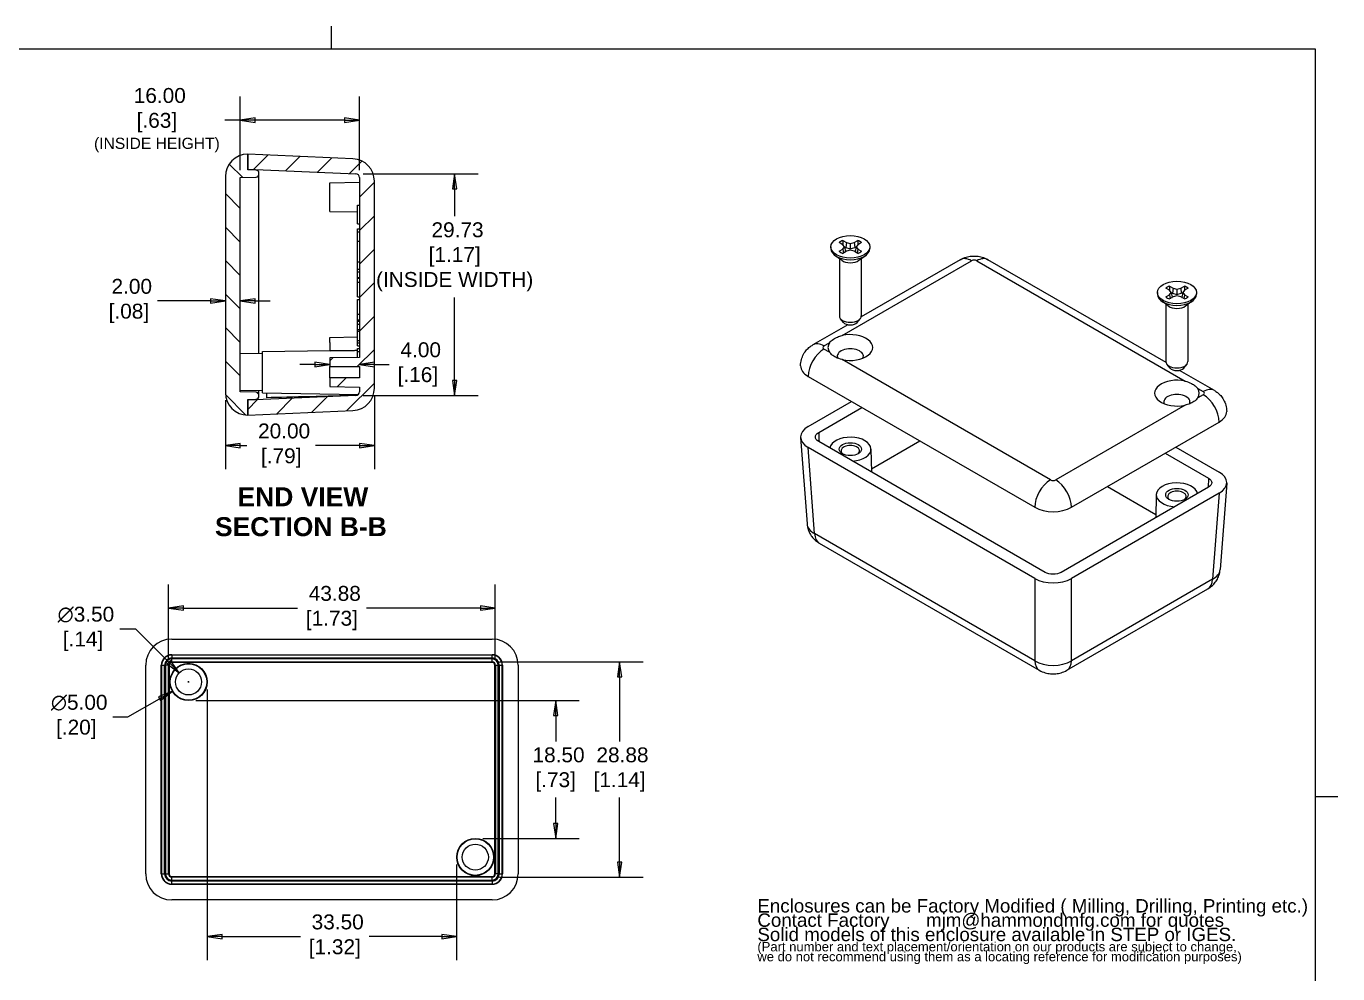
# Model space of a CAD drawing. Header units: millimetres. Extents: x 5 to 275, y 5 to 211.
# Drawn here: x 98.7 to 274.8, y 84.2 to 211.3 of the extents above; entities that cross this region are included whole.
import ezdxf

# ---------------------------------------------------------------- set-up
doc = ezdxf.new("R2010")
doc.units = ezdxf.units.MM
for name, color, linetype, lineweight in [('Dimension (ANSI)', 7, 'Continuous', 9), ('Hatch (ANSI)', 7, 'Continuous', 9), ('Sketch Geometry (ANSI)', 7, 'Continuous', 9), ('Symbol (ANSI)', 7, 'Continuous', 9), ('Visible (ANSI)', 7, 'Continuous', 9), ('Visible Narrow (ANSI)', 7, 'Continuous', 9)]:
    doc.layers.add(name, color=color, linetype=linetype, lineweight=lineweight)
doc.styles.add('Label Text (ANSI)', font='arialbd.ttf')
doc.styles.add('Note Text (ANSI)', font='arial.ttf')
doc.dimstyles.new('Default - mm (ANSI)', dxfattribs={"dimtxt": 2, "dimasz": 2, "dimexe": 3.175, "dimexo": 1, "dimgap": 0.8, "dimtad": 0, "dimtih": 1, "dimtoh": 1, "dimrnd": 1e-08, "dimzin": 4, "dimdsep": 46, "dimtxsty": 'Note Text (ANSI)', "dimblk": 'Filled-1', "dimcen": 0.09, "dimdle": 10, "dimclrd": 256, "dimclre": 256, "dimclrt": 256, "dimadec": 1, "dimazin": 0, "dimtfac": 1.524, "dimtofl": 0, "dimtmove": 0, "dimatfit": 3, "dimfxl": 0, "dimtolj": 1, "dimtzin": 0, "dimlwd": -1, "dimlwe": -1, "dimarcsym": 0})

# ---------------------------------------------------------------- blocks, each defined once
blk = doc.blocks.new('Borders Default Border')
at = {"layer": 'Sketch Geometry (ANSI)'}
for p, q in [((139.7, 208.28), (139.7, 211.3)), ((271.78, 107.95), (274.8, 107.95))]:
    blk.add_line(p, q, dxfattribs=at)
at = {"layer": 'Sketch Geometry (ANSI)', "flags": 128}
blk.add_lwpolyline([(7.62, 7.62), (7.62, 208.28), (271.78, 208.28), (271.78, 7.62), (7.62, 7.62)], dxfattribs=at)
blk = doc.blocks.new('Filled-1')
at = {"color": 0}
for p, q in [((0, 0), (-1, 0.15)), ((-1, 0.15), (-1, -0.15)), ((-1, 0), (0, 0)), ((-1, -0.15), (0, 0))]:
    blk.add_line(p, q, dxfattribs=at)
at = {"color": 0, "flags": 128}
blk.add_lwpolyline([(-1, -0.15), (0, 0), (-1, 0.15), (-1, -0.15)], dxfattribs=at)
at = {"color": 0}
blk.add_solid([(-1, -0.15), (0, 0), (-1, 0.15), (-1, -0.15)], dxfattribs=at)
blk = doc.blocks.new('*D9')
at = {"layer": 'Defpoints', "color": 0, "transparency": 16777216}
for p in [(143.47, 198.7), (127.47, 191), (143.47, 191)]:
    blk.add_point(p, dxfattribs=at)
at = {"layer": 'Dimension (ANSI)', "transparency": 16777216}
for p, q in [((127.47, 192), (127.47, 201.87)), ((143.47, 192), (143.47, 201.87)), ((127.47, 198.7), (125.42, 198.7)), ((141.47, 198.7), (129.47, 198.7))]:
    blk.add_line(p, q, dxfattribs=at)
at = {"layer": 'Dimension (ANSI)', "transparency": 16777216, "xscale": 2, "yscale": 2, "zscale": 2, "rotation": 180}
blk.add_blockref('Filled-1', (127.47, 198.7), dxfattribs=at)
at = {"layer": 'Dimension (ANSI)', "transparency": 16777216, "xscale": 2, "yscale": 2, "zscale": 2}
blk.add_blockref('Filled-1', (143.47, 198.7), dxfattribs=at)
at = {"layer": 'Dimension (ANSI)', "transparency": 16777216, "insert": (116.28, 198.7), "char_height": 2, "attachment_point": 5, "style": 'Note Text (ANSI)'}
blk.add_mtext('\\A1; 16.00\\P[.63]{\\P\\fArial|b0|i0;\\H1.5000;(INSIDE HEIGHT)}', dxfattribs=at)
blk = doc.blocks.new('*D10')
at = {"layer": 'Defpoints', "color": 0, "transparency": 16777216}
for p in [(142.99, 191.5), (142.99, 161.77), (156.25, 161.77)]:
    blk.add_point(p, dxfattribs=at)
at = {"layer": 'Dimension (ANSI)', "transparency": 16777216}
for p, q in [((143.99, 191.5), (159.42, 191.5)), ((156.25, 189.5), (156.25, 185.81)), ((156.25, 163.77), (156.25, 174.91)), ((143.99, 161.77), (159.42, 161.77))]:
    blk.add_line(p, q, dxfattribs=at)
at = {"layer": 'Dimension (ANSI)', "transparency": 16777216, "xscale": 2, "yscale": 2, "zscale": 2}
for p, rotation in [((156.25, 191.5), 90), ((156.25, 161.77), 270)]:
    blk.add_blockref('Filled-1', p, dxfattribs=dict(at, rotation=rotation))
at = {"layer": 'Dimension (ANSI)', "transparency": 16777216, "insert": (156.25, 180.36), "char_height": 2, "attachment_point": 5, "style": 'Note Text (ANSI)'}
blk.add_mtext('\\A1; 29.73{\\fArial|b0|i0;\\H1.5287;}\\P[1.17]{\\P(INSIDE WIDTH)}', dxfattribs=at)
blk = doc.blocks.new('*D20')
at = {"layer": 'Defpoints', "color": 0, "transparency": 16777216}
for p in [(161.71, 133.25), (117.83, 125.59), (161.71, 125.59)]:
    blk.add_point(p, dxfattribs=at)
at = {"layer": 'Dimension (ANSI)', "transparency": 16777216}
for p, q in [((117.83, 126.59), (117.83, 136.42)), ((161.71, 126.59), (161.71, 136.42)), ((119.83, 133.25), (135.15, 133.25)), ((159.71, 133.25), (144.4, 133.25))]:
    blk.add_line(p, q, dxfattribs=at)
at = {"layer": 'Dimension (ANSI)', "transparency": 16777216, "xscale": 2, "yscale": 2, "zscale": 2, "rotation": 180}
blk.add_blockref('Filled-1', (117.83, 133.25), dxfattribs=at)
at = {"layer": 'Dimension (ANSI)', "transparency": 16777216, "xscale": 2, "yscale": 2, "zscale": 2}
blk.add_blockref('Filled-1', (161.71, 133.25), dxfattribs=at)
at = {"layer": 'Dimension (ANSI)', "transparency": 16777216, "insert": (139.77, 133.25), "char_height": 2, "attachment_point": 5, "style": 'Note Text (ANSI)'}
blk.add_mtext('\\A1; 43.88\\P[1.73]', dxfattribs=at)
blk = doc.blocks.new('*D21')
at = {"layer": 'Defpoints', "color": 0, "transparency": 16777216}
for p in [(161.27, 126.03), (161.27, 97.15), (178.39, 97.15)]:
    blk.add_point(p, dxfattribs=at)
at = {"layer": 'Dimension (ANSI)', "transparency": 16777216}
for p, q in [((162.27, 126.03), (181.57, 126.03)), ((178.39, 124.03), (178.39, 115.34)), ((178.39, 99.15), (178.39, 107.84)), ((162.27, 97.15), (181.57, 97.15))]:
    blk.add_line(p, q, dxfattribs=at)
at = {"layer": 'Dimension (ANSI)', "transparency": 16777216, "xscale": 2, "yscale": 2, "zscale": 2}
for p, rotation in [((178.39, 126.03), 90), ((178.39, 97.15), 270)]:
    blk.add_blockref('Filled-1', p, dxfattribs=dict(at, rotation=rotation))
at = {"layer": 'Dimension (ANSI)', "transparency": 16777216, "insert": (178.39, 111.59), "char_height": 2, "attachment_point": 5, "style": 'Note Text (ANSI)'}
blk.add_mtext('\\A1; 28.88\\P[1.14]', dxfattribs=at)
blk = doc.blocks.new('*D32')
at = {"layer": 'Defpoints', "color": 0, "transparency": 16777216}
for p in [(125.47, 179.11), (127.47, 179.11), (125.47, 174.44)]:
    blk.add_point(p, dxfattribs=at)
at = {"layer": 'Dimension (ANSI)', "transparency": 16777216}
for p, q in [((123.47, 174.44), (116.36, 174.44)), ((129.47, 174.44), (131.47, 174.44))]:
    blk.add_line(p, q, dxfattribs=at)
at = {"layer": 'Dimension (ANSI)', "transparency": 16777216, "xscale": 2, "yscale": 2, "zscale": 2}
blk.add_blockref('Filled-1', (125.47, 174.44), dxfattribs=at)
at = {"layer": 'Dimension (ANSI)', "transparency": 16777216, "xscale": 2, "yscale": 2, "zscale": 2, "rotation": 180}
blk.add_blockref('Filled-1', (127.47, 174.44), dxfattribs=at)
at = {"layer": 'Dimension (ANSI)', "transparency": 16777216, "insert": (112.52, 174.44), "char_height": 2, "attachment_point": 5, "style": 'Note Text (ANSI)'}
blk.add_mtext('\\A1; 2.00\\P[.08]', dxfattribs=at)
blk = doc.blocks.new('*D33')
at = {"layer": 'Defpoints', "color": 0, "transparency": 16777216}
for p in [(125.47, 162.13), (145.47, 162.75), (145.47, 155.04)]:
    blk.add_point(p, dxfattribs=at)
at = {"layer": 'Dimension (ANSI)', "transparency": 16777216}
for p, q in [((125.47, 161.13), (125.47, 151.86)), ((145.47, 161.75), (145.47, 151.86)), ((127.47, 155.04), (128.36, 155.04)), ((143.47, 155.04), (137.59, 155.04))]:
    blk.add_line(p, q, dxfattribs=at)
at = {"layer": 'Dimension (ANSI)', "transparency": 16777216, "xscale": 2, "yscale": 2, "zscale": 2, "rotation": 180}
blk.add_blockref('Filled-1', (125.47, 155.04), dxfattribs=at)
at = {"layer": 'Dimension (ANSI)', "transparency": 16777216, "xscale": 2, "yscale": 2, "zscale": 2}
blk.add_blockref('Filled-1', (145.47, 155.04), dxfattribs=at)
at = {"layer": 'Dimension (ANSI)', "transparency": 16777216, "insert": (132.97, 155.04), "char_height": 2, "attachment_point": 5, "style": 'Note Text (ANSI)'}
blk.add_mtext('\\A1; 20.00\\P[.79]', dxfattribs=at)
blk = doc.blocks.new('*D38')
at = {"layer": 'Defpoints', "color": 0, "transparency": 16777216}
for p in [(139.47, 165.63), (143.47, 165.93), (143.47, 165.63)]:
    blk.add_point(p, dxfattribs=at)
at = {"layer": 'Dimension (ANSI)', "transparency": 16777216}
for p, q in [((137.47, 165.93), (135.47, 165.93)), ((145.47, 165.93), (147.47, 165.93))]:
    blk.add_line(p, q, dxfattribs=at)
at = {"layer": 'Dimension (ANSI)', "transparency": 16777216, "xscale": 2, "yscale": 2, "zscale": 2}
blk.add_blockref('Filled-1', (139.47, 165.93), dxfattribs=at)
at = {"layer": 'Dimension (ANSI)', "transparency": 16777216, "xscale": 2, "yscale": 2, "zscale": 2, "rotation": 180}
blk.add_blockref('Filled-1', (143.47, 165.93), dxfattribs=at)
at = {"layer": 'Dimension (ANSI)', "transparency": 16777216, "insert": (151.31, 165.93), "char_height": 2, "attachment_point": 5, "style": 'Note Text (ANSI)'}
blk.add_mtext('\\A1; 4.00\\P[.16]', dxfattribs=at)
blk = doc.blocks.new('*D39')
at = {"layer": 'Defpoints', "color": 0, "transparency": 16777216}
for p in [(123.02, 123.34), (156.52, 99.84), (156.52, 89.18)]:
    blk.add_point(p, dxfattribs=at)
at = {"layer": 'Dimension (ANSI)', "transparency": 16777216}
for p, q in [((123.02, 122.34), (123.02, 86)), ((156.52, 98.84), (156.52, 86)), ((125.02, 89.18), (135.54, 89.18)), ((154.52, 89.18), (144.78, 89.18))]:
    blk.add_line(p, q, dxfattribs=at)
at = {"layer": 'Dimension (ANSI)', "transparency": 16777216, "xscale": 2, "yscale": 2, "zscale": 2, "rotation": 180}
blk.add_blockref('Filled-1', (123.02, 89.18), dxfattribs=at)
at = {"layer": 'Dimension (ANSI)', "transparency": 16777216, "xscale": 2, "yscale": 2, "zscale": 2}
blk.add_blockref('Filled-1', (156.52, 89.18), dxfattribs=at)
at = {"layer": 'Dimension (ANSI)', "transparency": 16777216, "insert": (140.16, 89.18), "char_height": 2, "attachment_point": 5, "style": 'Note Text (ANSI)'}
blk.add_mtext('\\A1; 33.50\\P[1.32]', dxfattribs=at)
blk = doc.blocks.new('*D40')
at = {"layer": 'Defpoints', "color": 0, "transparency": 16777216}
for p in [(120.52, 120.84), (169.81, 120.84), (159.02, 102.34)]:
    blk.add_point(p, dxfattribs=at)
at = {"layer": 'Dimension (ANSI)', "transparency": 16777216}
for p, q in [((121.52, 120.84), (172.98, 120.84)), ((169.81, 118.84), (169.81, 115.34)), ((169.81, 104.34), (169.81, 107.84)), ((160.02, 102.34), (172.98, 102.34))]:
    blk.add_line(p, q, dxfattribs=at)
at = {"layer": 'Dimension (ANSI)', "transparency": 16777216, "xscale": 2, "yscale": 2, "zscale": 2}
for p, rotation in [((169.81, 120.84), 90), ((169.81, 102.34), 270)]:
    blk.add_blockref('Filled-1', p, dxfattribs=dict(at, rotation=rotation))
at = {"layer": 'Dimension (ANSI)', "transparency": 16777216, "insert": (169.81, 111.59), "char_height": 2, "attachment_point": 5, "style": 'Note Text (ANSI)'}
blk.add_mtext('\\A1; 18.50\\P[.73]', dxfattribs=at)
blk = doc.blocks.new('*D41')
at = {"layer": 'Defpoints', "color": 0, "transparency": 16777216}
for p in [(122.69, 124.59), (118.36, 122.09)]:
    blk.add_point(p, dxfattribs=at)
at = {"layer": 'Dimension (ANSI)', "transparency": 16777216}
for p, q in [((120.43, 123.34), (120.61, 123.34)), ((120.52, 123.25), (120.52, 123.43)), ((112.38, 118.64), (116.63, 121.09)), ((110.38, 118.64), (112.38, 118.64))]:
    blk.add_line(p, q, dxfattribs=at)
at = {"layer": 'Dimension (ANSI)', "transparency": 16777216, "xscale": 2, "yscale": 2, "zscale": 2, "rotation": 29.99999999999406}
blk.add_blockref('Filled-1', (118.36, 122.09), dxfattribs=at)
at = {"layer": 'Dimension (ANSI)', "transparency": 16777216, "insert": (105.46, 118.64), "char_height": 2, "attachment_point": 5, "style": 'Note Text (ANSI)'}
blk.add_mtext('\\A1; ∅5.00\\P[.20]', dxfattribs=at)
blk = doc.blocks.new('*D42')
at = {"layer": 'Defpoints', "color": 0, "transparency": 16777216}
for p in [(119.29, 124.58), (121.76, 122.1)]:
    blk.add_point(p, dxfattribs=at)
at = {"layer": 'Dimension (ANSI)', "transparency": 16777216}
for p, q in [((111.29, 130.46), (113.4, 130.46)), ((113.4, 130.46), (117.87, 125.99)), ((120.43, 123.34), (120.61, 123.34)), ((120.52, 123.25), (120.52, 123.43))]:
    blk.add_line(p, q, dxfattribs=at)
at = {"layer": 'Dimension (ANSI)', "transparency": 16777216, "xscale": 2, "yscale": 2, "zscale": 2, "rotation": 315.0000000000089}
blk.add_blockref('Filled-1', (119.29, 124.58), dxfattribs=at)
at = {"layer": 'Dimension (ANSI)', "transparency": 16777216, "insert": (106.36, 130.46), "char_height": 2, "attachment_point": 5, "style": 'Note Text (ANSI)'}
blk.add_mtext('\\A1; ∅3.50\\P[.14]', dxfattribs=at)

msp = doc.modelspace()

# ---------------------------------------------------------------- hatches: boundary and pattern name
at = {"layer": 'Hatch (ANSI)'}
h = msp.add_hatch(dxfattribs=at)
h.set_pattern_fill('ANSI31', color=256, scale=25.4, angle=90.00021, style=0)
h.set_pattern_definition([(135.0002, (0, 0), (-2.245056, -2.245072), [])])
edge = h.paths.add_edge_path()
edge.add_ellipse((129.573, 161.793), major_axis=(0.4, 0), ratio=1, start_angle=0, end_angle=88)
edge.add_line((129.587, 162.193), (127.473, 162.267))
edge.add_line((127.473, 162.267), (127.473, 190.997))
edge.add_line((127.473, 190.997), (129.587, 191.071))
edge.add_ellipse((129.573, 191.471), major_axis=(0.014, -0.4), ratio=1, start_angle=0, end_angle=88)
edge.add_line((129.973, 191.471), (129.973, 191.593))
edge.add_ellipse((129.573, 191.593), major_axis=(0.4, 0), ratio=1, start_angle=0, end_angle=88)
edge.add_line((129.587, 191.993), (128.473, 192.032))
edge.add_line((128.473, 192.032), (128.473, 192.132))
edge.add_line((128.473, 192.132), (128.473, 194.132))
edge.add_ellipse((128.473, 191.132), major_axis=(0, 3), ratio=1, start_angle=0, end_angle=90)
edge.add_line((125.473, 191.132), (125.473, 162.132))
edge.add_ellipse((128.473, 162.132), major_axis=(-3, 0), ratio=1, start_angle=0, end_angle=90)
edge.add_line((128.473, 159.132), (128.473, 161.132))
edge.add_line((128.473, 161.132), (128.473, 161.232))
edge.add_line((128.473, 161.232), (129.587, 161.271))
edge.add_ellipse((129.573, 161.671), major_axis=(0.014, -0.4), ratio=1, start_angle=0, end_angle=88)
edge.add_line((129.973, 161.671), (129.973, 161.793))
h = msp.add_hatch(dxfattribs=at)
h.set_pattern_fill('ANSI31', color=256, scale=25.4, style=0)
h.set_pattern_definition([(45, (0, 0), (-2.245064, 2.245064), [])])
edge = h.paths.add_edge_path()
edge.add_ellipse((142.473, 190.518), major_axis=(3, 0), ratio=1, start_angle=0, end_angle=87.5)
edge.add_line((142.604, 193.515), (128.473, 194.132))
edge.add_line((128.473, 194.132), (128.473, 192.132))
edge.add_line((128.473, 192.132), (142.995, 191.498))
edge.add_ellipse((142.973, 190.998), major_axis=(0.022, 0.5), ratio=1, start_angle=272.5, end_angle=360, ccw=False)
edge.add_line((143.473, 190.998), (143.473, 166.882))
edge.add_line((143.473, 166.882), (139.473, 166.812))
edge.add_line((139.473, 166.812), (139.473, 165.632))
edge.add_line((139.473, 165.632), (143.473, 165.632))
edge.add_line((143.473, 165.632), (143.473, 164.132))
edge.add_line((143.473, 164.132), (139.473, 164.132))
edge.add_line((139.473, 164.132), (139.473, 162.952))
edge.add_line((139.473, 162.952), (143.473, 162.882))
edge.add_line((143.473, 162.882), (143.473, 162.266))
edge.add_ellipse((142.973, 162.266), major_axis=(0.5, 0), ratio=1, start_angle=272.5, end_angle=360, ccw=False)
edge.add_line((142.995, 161.766), (128.473, 161.132))
edge.add_line((128.473, 161.132), (128.473, 159.132))
edge.add_line((128.473, 159.132), (142.604, 159.749))
edge.add_ellipse((142.473, 162.746), major_axis=(0.131, -2.997), ratio=1, start_angle=0, end_angle=87.5)
edge.add_line((145.473, 162.746), (145.473, 190.518))

# ---------------------------------------------------------------- linework, layer by layer
at = {"layer": 'Visible (ANSI)'}
for p, q in [((142.604, 193.515), (128.473, 194.132)), ((128.473, 194.132), (128.473, 192.132)), ((128.473, 192.032), (128.473, 194.132)), ((128.473, 192.132), (142.995, 191.498)), ((129.587, 191.993), (128.473, 192.032)), ((125.473, 191.132), (125.473, 162.132)), ((127.473, 190.997), (129.587, 191.071)), ((127.473, 162.267), (127.473, 190.997)), ((129.973, 191.471), (129.973, 191.593)), ((129.973, 190.632), (129.973, 191.471)), ((129.973, 167.338), (129.973, 190.632)), ((139.473, 190.312), (143.473, 190.382)), ((139.473, 186.452), (139.473, 190.312)), ((143.473, 190.998), (143.473, 166.882)), ((145.473, 162.746), (145.473, 190.518)), ((143.223, 187.28), (143.473, 187.28)), ((139.473, 186.452), (143.223, 186.386)), ((143.223, 184.8), (143.223, 185.883)), ((143.223, 184.8), (143.473, 184.8)), ((143.223, 183.727), (143.223, 184.134)), ((143.223, 184.134), (143.473, 184.134)), ((143.223, 182.471), (143.223, 183.727)), ((143.223, 183.727), (143.473, 183.727)), ((143.223, 182.471), (143.473, 182.471)), ((206.747, 181.7), (206.747, 181.492)), ((208.346, 181.996), (207.861, 182.276)), ((207.861, 181.123), (208.346, 181.403)), ((208.573, 181.7), (208.346, 181.996)), ((208.346, 181.403), (208.573, 181.7)), ((208.346, 181.403), (208.436, 180.874)), ((208.364, 182.566), (208.849, 182.287)), ((208.553, 181.726), (208.772, 181.599)), ((208.573, 181.7), (208.719, 181.077)), ((208.849, 182.287), (208.772, 181.599)), ((208.772, 181.599), (209.363, 181.449)), ((208.849, 182.287), (209.363, 182.156)), ((209.363, 182.156), (209.877, 182.287)), ((209.363, 182.156), (209.363, 181.449)), ((209.363, 181.449), (209.954, 181.599)), ((209.877, 182.287), (210.362, 182.566)), ((209.877, 182.287), (209.954, 181.599)), ((209.954, 181.599), (210.173, 181.726)), ((210.153, 181.7), (210.006, 181.077)), ((210.38, 181.996), (210.153, 181.7)), ((210.153, 181.7), (210.38, 181.403)), ((210.38, 181.403), (210.29, 180.874)), ((210.864, 182.276), (210.38, 181.996)), ((210.38, 181.403), (210.864, 181.123)), ((211.979, 181.7), (211.979, 181.492)), ((143.223, 179.697), (143.473, 179.697)), ((208.201, 179.896), (207.299, 180.564)), ((207.89, 180.126), (207.89, 172.429)), ((208.849, 181.113), (208.364, 180.833)), ((208.665, 181.006), (208.719, 181.077)), ((209.363, 181.243), (208.849, 181.113)), ((209.877, 181.113), (209.363, 181.243)), ((210.362, 180.833), (209.877, 181.113)), ((210.006, 181.077), (210.06, 181.006)), ((210.525, 179.896), (211.426, 180.564)), ((224.126, 179.984), (210.819, 172.301)), ((210.836, 180.126), (210.836, 172.429)), ((251.747, 166.177), (227.833, 179.984)), ((143.223, 178.334), (143.223, 178.702)), ((143.223, 178.702), (143.473, 178.702)), ((143.223, 178.334), (143.473, 178.334)), ((143.223, 177.492), (143.223, 177.598)), ((143.223, 177.598), (143.473, 177.598)), ((143.223, 176.976), (143.223, 177.492)), ((143.223, 177.492), (143.473, 177.492)), ((143.223, 176.976), (143.473, 176.976)), ((252.187, 175.872), (251.702, 176.152)), ((252.205, 176.443), (252.69, 176.163)), ((252.69, 176.163), (252.612, 175.475)), ((252.69, 176.163), (253.203, 176.032)), ((253.203, 176.032), (253.717, 176.163)), ((253.717, 176.163), (254.202, 176.443)), ((253.717, 176.163), (253.794, 175.475)), ((254.705, 176.152), (254.22, 175.872)), ((143.223, 174.987), (143.473, 174.987)), ((143.223, 174.646), (143.473, 174.646)), ((250.587, 175.576), (250.587, 175.368)), ((252.041, 173.772), (251.14, 174.44)), ((251.702, 174.999), (252.187, 175.279)), ((252.413, 175.576), (252.187, 175.872)), ((252.187, 175.279), (252.413, 175.576)), ((252.187, 175.279), (252.276, 174.75)), ((252.69, 174.989), (252.205, 174.709)), ((252.393, 175.602), (252.612, 175.475)), ((252.413, 175.576), (252.56, 174.954)), ((252.506, 174.883), (252.56, 174.954)), ((252.612, 175.475), (253.203, 175.325)), ((253.203, 175.12), (252.69, 174.989)), ((253.203, 176.032), (253.203, 175.325)), ((253.203, 175.325), (253.794, 175.475)), ((253.717, 174.989), (253.203, 175.12)), ((254.202, 174.709), (253.717, 174.989)), ((253.794, 175.475), (254.014, 175.602)), ((253.994, 175.576), (253.847, 174.954)), ((253.847, 174.954), (253.901, 174.883)), ((254.22, 175.872), (253.994, 175.576)), ((253.994, 175.576), (254.22, 175.279)), ((254.22, 175.279), (254.131, 174.75)), ((254.22, 175.279), (254.705, 174.999)), ((254.366, 173.772), (255.267, 174.44)), ((255.82, 175.576), (255.82, 175.368)), ((143.223, 171.899), (143.223, 172.657)), ((143.223, 172.657), (143.473, 172.657)), ((251.73, 174.003), (251.73, 166.305)), ((254.677, 174.003), (254.677, 166.305)), ((143.223, 171.712), (143.223, 171.899)), ((143.223, 171.899), (143.473, 171.899)), ((143.223, 171.344), (143.223, 171.712)), ((143.223, 171.712), (143.473, 171.712)), ((143.223, 171.344), (143.473, 171.344)), ((209.01, 171.257), (204.327, 168.553)), ((208.443, 171.558), (208.029, 172.068)), ((210.283, 171.558), (210.697, 172.068)), ((139.473, 169.562), (143.223, 169.628)), ((139.473, 168.882), (139.473, 169.562)), ((143.223, 170.412), (143.223, 170.608)), ((143.223, 170.608), (143.473, 170.608)), ((143.223, 169.155), (143.223, 170.412)), ((143.223, 170.412), (143.473, 170.412)), ((143.223, 168.825), (143.223, 169.155)), ((143.223, 169.155), (143.473, 169.155)), ((130.473, 167.33), (127.473, 167.382)), ((130.473, 167.655), (139.473, 167.812)), ((130.473, 162.109), (130.473, 167.655)), ((139.473, 168.882), (139.473, 167.732)), ((143.223, 168.405), (143.223, 168.825)), ((143.223, 168.825), (143.473, 168.825)), ((143.223, 168.405), (143.473, 168.405)), ((143.223, 167.673), (143.223, 168.071)), ((143.223, 168.071), (143.473, 168.071)), ((143.223, 166.878), (143.223, 167.673)), ((143.223, 167.673), (143.473, 167.673)), ((143.473, 166.882), (139.473, 166.812)), ((139.473, 166.812), (139.473, 165.632)), ((139.473, 165.632), (143.473, 165.632)), ((139.473, 164.132), (139.473, 165.632)), ((143.473, 165.632), (143.473, 164.132)), ((252.283, 165.434), (251.869, 165.945)), ((254.124, 165.434), (254.538, 165.945)), ((143.473, 164.132), (139.473, 164.132)), ((139.473, 164.132), (139.473, 162.952)), ((203.706, 164.322), (234.112, 146.767)), ((258.239, 162.429), (253.556, 165.133)), ((130.473, 162.434), (127.473, 162.382)), ((129.587, 162.193), (127.473, 162.267)), ((129.973, 161.793), (129.973, 162.426)), ((130.473, 162.109), (143.297, 161.885)), ((130.973, 162.1), (130.973, 161.468)), ((139.473, 162.952), (143.473, 162.882)), ((143.473, 162.882), (143.473, 162.266)), ((142.995, 161.766), (128.473, 161.132)), ((128.473, 161.232), (129.587, 161.271)), ((128.473, 159.132), (128.473, 161.232)), ((128.473, 161.132), (128.473, 159.132)), ((129.973, 161.671), (129.973, 161.793)), ((203.704, 157.623), (209.506, 160.973)), ((128.473, 159.132), (142.604, 159.749)), ((205.118, 156.807), (210.92, 160.157)), ((239.061, 146.767), (258.86, 158.198)), ((202.682, 156.108), (203.558, 144.526)), ((235.528, 138.027), (205.118, 155.585)), ((212.193, 151.91), (218.698, 155.666)), ((234.114, 137.211), (203.704, 154.768)), ((212.136, 154.583), (212.202, 151.495)), ((251.646, 154.033), (257.448, 150.683)), ((253.06, 154.85), (258.863, 151.5)), ((259.884, 149.984), (259.008, 138.402)), ((257.448, 149.461), (237.645, 138.027)), ((258.863, 148.645), (239.059, 137.211)), ((243.868, 149.542), (250.373, 145.786)), ((250.431, 148.459), (250.365, 145.371)), ((205.195, 141.963), (234.733, 124.909)), ((238.44, 124.909), (257.371, 135.839)), ((118.274, 129.089), (161.274, 129.089)), ((118.274, 126.989), (161.274, 126.989)), ((114.774, 97.589), (114.774, 125.589)), ((116.874, 97.589), (116.874, 125.589)), ((117.909, 125.589), (117.909, 97.589)), ((161.274, 125.954), (118.274, 125.954)), ((161.639, 97.589), (161.639, 125.589)), ((162.674, 125.589), (162.674, 97.589)), ((164.774, 125.589), (164.774, 97.589)), ((118.274, 97.224), (161.274, 97.224)), ((161.274, 96.189), (118.274, 96.189)), ((161.274, 94.089), (118.274, 94.089))]:
    msp.add_line(p, q, dxfattribs=at)
for centre, radius in [((120.524, 123.339), 2.5), ((120.524, 123.339), 2.448), ((120.524, 123.339), 1.75), ((159.024, 99.839), 2.5), ((159.024, 99.839), 2.448), ((159.024, 99.839), 1.75)]:
    msp.add_circle(centre, radius, dxfattribs=at)
for centre, radius, start, end in [((128.473, 191.132), 3, 90, 180), ((129.573, 191.593), 0.4, 0, 88), ((142.473, 190.518), 3, 0, 87.5), ((129.573, 191.471), 0.4, 272, 0), ((142.973, 190.998), 0.5, 0, 87.5), ((128.473, 162.132), 3, 180, 270), ((129.573, 161.793), 0.4, 0, 88), ((142.473, 162.746), 3, 272.5, 0), ((142.973, 162.266), 0.5, 272.5, 0), ((129.573, 161.671), 0.4, 272, 0), ((118.274, 125.589), 3.5, 90, 180), ((161.274, 125.589), 3.5, 0, 90), ((118.274, 125.589), 1.4, 90, 180), ((161.274, 125.589), 1.4, 0, 90), ((118.274, 125.589), 0.365, 90, 180), ((161.274, 125.589), 0.365, 0, 90), ((118.274, 97.589), 3.5, 180, 270), ((118.274, 97.589), 1.4, 180, 270), ((118.274, 97.589), 0.365, 180, 270), ((161.274, 97.589), 3.5, 270, 0), ((161.274, 97.589), 0.365, 270, 0), ((161.274, 97.589), 1.4, 270, 0)]:
    msp.add_arc(centre, radius, start, end, dxfattribs=at)
for centre, major_axis in [((209.363, 181.7), (-2.616, 0)), ((253.203, 175.576), (-2.616, 0)), ((209.363, 154.563), (1.5, 0)), ((253.203, 148.439), (1.5, 0))]:
    msp.add_ellipse(centre, major_axis=major_axis, ratio=0.5773503, dxfattribs=at)
for centre, major_axis, ratio, start_param, end_param in [((209.363, 181.492), (2.616, 0), 0.5773503, 3.1415927, 6.2831853), ((209.363, 181.7), (1.803, 0), 0.5773503, 2.1577107, 2.5546783), ((209.363, 181.7), (1.803, 0), 0.5773503, 0.5869144, 0.9838819), ((209.363, 181.7), (-1.803, 0), 0.5773503, 0.5869144, 0.9838819), ((209.363, 180.419), (-1.473, 0), 0.5773503, 0.6619784, 2.4796143), ((209.363, 181.7), (-1.803, 0), 0.5773503, 2.1577107, 2.5546783), ((253.203, 175.576), (1.803, 0), 0.5773503, 2.1577107, 2.5546783), ((253.203, 175.576), (1.803, 0), 0.5773503, 0.5869144, 0.9838819), ((253.203, 175.368), (2.616, 0), 0.5773503, 3.1415927, 6.2831853), ((253.203, 175.576), (-1.803, 0), 0.5773503, 0.5869144, 0.9838819), ((253.203, 175.576), (-1.803, 0), 0.5773503, 2.1577107, 2.5546783), ((253.203, 174.295), (-1.473, 0), 0.5773503, 0.6619784, 2.4796143), ((209.363, 172.429), (1.473, 0), 0.5773503, 3.1415927, 6.2831853), ((209.363, 171.807), (-1.016, 0), 0.5773503, 0.438149, 2.7034436), ((209.363, 168.2), (3, 0), 0.5773503, 4.3381287, 8.2282419), ((209.363, 168.2), (-3, 0), 0.5773503, 5.908925, 6.6574456), ((209.363, 167.026), (1.75, 0), 0.5773503, 6.0272165, 9.6823715), ((206.181, 165.751), (-3.5, 0), 0.5773503, 0, 0.7853982), ((253.203, 166.305), (1.473, 0), 0.5773503, 3.1415927, 6.2831853), ((253.203, 162.077), (-3, 0), 0.5773503, 4.3381287, 8.2282419), ((253.203, 165.683), (-1.016, 0), 0.5773503, 0.438149, 2.7034436), ((253.203, 160.902), (1.75, 0), 0.5773503, 6.0255918, 9.6807468), ((253.203, 162.077), (3, 0), 0.5773503, 5.908925, 6.6574456), ((256.385, 159.627), (3.5, 0), 0.5773503, 5.4977871, 6.2831853), ((206.186, 156.196), (-3.507, 0), 0.5762528, 5.4987385, 7.0676321), ((209.363, 154.563), (-2.773, 0), 0.5773503, 1.6732674, 6.1807142), ((209.363, 154.328), (1.25, 0), 0.5773503, 5.7439736, 9.9639897), ((256.381, 150.072), (3.507, 0), 0.5762528, 5.4987385, 7.0676321), ((253.203, 148.439), (-2.773, 0), 0.5773503, 3.2440638, 7.7515105), ((253.203, 148.204), (1.25, 0), 0.5773503, 5.7439736, 9.9639897), ((236.586, 148.196), (3.5, 0), 0.5773503, 3.9269908, 5.4977871), ((236.586, 138.644), (-3.5, 0), 0.5784498, 0.7863495, 2.3552432)]:
    msp.add_ellipse(centre, major_axis=major_axis, ratio=ratio, start_param=start_param, end_param=end_param, dxfattribs=at)
for points, knots in [([(143.223, 185.883), (143.223, 186.076), (143.223, 186.328), (143.223, 186.676), (143.223, 186.777), (143.223, 186.964), (143.223, 187.059), (143.223, 187.263), (143.223, 187.28), (143.223, 187.28)], [-0.20260891, -0.20260891, -0.20260891, -0.20260891, -0.13208025, -0.13208025, -0.09341476, -0.09341476, -0.05546075, -0.05546075, 0, 0, 0, 0]), ([(143.223, 181.229), (143.223, 181.496), (143.223, 181.71), (143.223, 182.086), (143.223, 182.287), (143.223, 182.471)], [-0.1206562, -0.1206562, -0.1206562, -0.1206562, -0.07036209, -0.07036209, 0, 0, 0, 0]), ([(143.223, 179.697), (143.223, 179.697), (143.223, 179.708), (143.223, 179.757), (143.223, 179.793), (143.223, 179.921), (143.223, 180.015), (143.223, 180.249), (143.223, 180.407), (143.223, 180.772), (143.223, 180.997), (143.223, 181.229)], [-0.19530125, -0.19530125, -0.19530125, -0.19530125, -0.17333, -0.17333, -0.15234666, -0.15234666, -0.11845882, -0.11845882, -0.06958736, -0.06958736, 0, 0, 0, 0]), ([(143.223, 178.702), (143.223, 178.738), (143.223, 178.779), (143.223, 178.95), (143.223, 179.098), (143.223, 179.399), (143.223, 179.546), (143.223, 179.697)], [-0.13105384, -0.13105384, -0.13105384, -0.13105384, -0.11094454, -0.11094454, -0.05903858, -0.05903858, -0.01322897, -0.01322897, -0.01322897, -0.01322897]), ([(224.126, 179.984), (224.399, 180.141), (224.658, 180.244), (225.155, 180.39), (225.393, 180.433), (225.864, 180.476), (226.096, 180.476), (226.567, 180.433), (226.805, 180.39), (227.302, 180.244), (227.561, 180.141), (227.833, 179.984)], [0, 0, 0, 0, 0.3141593, 0.3141593, 0.6283185, 0.6283185, 0.9424778, 0.9424778, 1.2566371, 1.2566371, 1.5707963, 1.5707963, 1.5707963, 1.5707963]), ([(143.223, 177.598), (143.223, 177.744), (143.223, 177.887), (143.223, 178.106), (143.223, 178.233), (143.223, 178.334)], [-0.076275518, -0.076275518, -0.076275518, -0.076275518, -0.042041873, -0.042041873, 0, 0, 0, 0]), ([(143.223, 176.738), (143.223, 176.817), (143.223, 176.876), (143.223, 176.958), (143.223, 176.976), (143.223, 176.976)], [-0.07665693, -0.07665693, -0.07665693, -0.07665693, -0.038993716, -0.038993716, 0, 0, 0, 0]), ([(143.223, 175.952), (143.223, 176.042), (143.223, 176.133), (143.223, 176.303), (143.223, 176.382), (143.223, 176.566), (143.223, 176.66), (143.223, 176.738)], [-0.090517843, -0.090517843, -0.090517843, -0.090517843, -0.06330798, -0.06330798, -0.037951449, -0.037951449, 0, 0, 0, 0]), ([(143.223, 174.987), (143.223, 174.997), (143.223, 175.022), (143.223, 175.11), (143.223, 175.169), (143.223, 175.3), (143.223, 175.392), (143.223, 175.665), (143.223, 175.808), (143.223, 175.952)], [-0.2083301, -0.2083301, -0.2083301, -0.2083301, -0.14675838, -0.14675838, -0.08838058, -0.08838058, -0.04310091, -0.04310091, 0, 0, 0, 0]), ([(143.223, 174.408), (143.223, 174.487), (143.223, 174.546), (143.223, 174.628), (143.223, 174.646), (143.223, 174.646)], [-0.07665693, -0.07665693, -0.07665693, -0.07665693, -0.038993716, -0.038993716, 0, 0, 0, 0]), ([(143.223, 173.622), (143.223, 173.712), (143.223, 173.803), (143.223, 173.973), (143.223, 174.052), (143.223, 174.236), (143.223, 174.33), (143.223, 174.408)], [-0.090517843, -0.090517843, -0.090517843, -0.090517843, -0.06330798, -0.06330798, -0.037951449, -0.037951449, 0, 0, 0, 0]), ([(143.223, 172.657), (143.223, 172.667), (143.223, 172.692), (143.223, 172.78), (143.223, 172.839), (143.223, 172.97), (143.223, 173.062), (143.223, 173.335), (143.223, 173.478), (143.223, 173.622)], [-0.2083301, -0.2083301, -0.2083301, -0.2083301, -0.14675838, -0.14675838, -0.08838058, -0.08838058, -0.04310091, -0.04310091, 0, 0, 0, 0]), ([(143.223, 170.608), (143.223, 170.754), (143.223, 170.897), (143.223, 171.116), (143.223, 171.242), (143.223, 171.344)], [-0.076275518, -0.076275518, -0.076275518, -0.076275518, -0.042041873, -0.042041873, 0, 0, 0, 0]), ([(206.571, 168.834), (206.687, 169.005), (206.865, 169.168), (207.256, 169.425), (207.436, 169.521), (207.828, 169.689), (208.042, 169.762), (208.266, 169.812)], [0, 0, 0, 0, 0.09559587, 0.09559587, 0.16061819, 0.16061819, 0.22585864, 0.22585864, 0.22585864, 0.22585864]), ([(202.681, 165.751), (202.681, 166.038), (202.721, 166.325), (202.867, 166.855), (202.971, 167.098), (203.211, 167.525), (203.347, 167.709), (203.625, 168.025), (203.769, 168.157), (204.051, 168.382), (204.191, 168.474), (204.327, 168.553)], [5.49778714, 5.49778714, 5.49778714, 5.49778714, 5.65486678, 5.65486678, 5.81194641, 5.81194641, 5.96902604, 5.96902604, 6.12610567, 6.12610567, 6.28318531, 6.28318531, 6.28318531, 6.28318531]), ([(208.266, 166.588), (207.97, 166.655), (207.676, 166.752), (207.226, 166.976), (207.061, 167.08), (206.778, 167.311), (206.659, 167.437), (206.571, 167.567)], [0, 0, 0, 0, 0.09559587, 0.09559587, 0.16061819, 0.16061819, 0.22585864, 0.22585864, 0.22585864, 0.22585864]), ([(254.3, 163.689), (254.597, 163.621), (254.891, 163.513), (255.34, 163.284), (255.505, 163.181), (255.788, 162.959), (255.908, 162.839), (255.996, 162.71)], [0, 0, 0, 0, 0.09559587, 0.09559587, 0.16061819, 0.16061819, 0.22585864, 0.22585864, 0.22585864, 0.22585864]), ([(258.239, 162.429), (258.375, 162.351), (258.515, 162.258), (258.798, 162.033), (258.941, 161.901), (259.22, 161.585), (259.355, 161.401), (259.596, 160.974), (259.7, 160.731), (259.845, 160.201), (259.885, 159.914), (259.885, 159.627)], [1.57079633, 1.57079633, 1.57079633, 1.57079633, 1.72787596, 1.72787596, 1.88495559, 1.88495559, 2.04203522, 2.04203522, 2.19911486, 2.19911486, 2.35619449, 2.35619449, 2.35619449, 2.35619449]), ([(143.296, 161.885), (143.283, 161.874), (143.269, 161.865), (143.222, 161.836), (143.188, 161.819), (143.101, 161.791), (143.049, 161.782), (142.995, 161.78)], [-0.03484256, -0.03484256, -0.03484256, -0.03484256, -0.028818504, -0.028818504, -0.016251676, -0.016251676, 0, 0, 0, 0]), ([(255.996, 161.443), (255.879, 161.272), (255.702, 161.097), (255.31, 160.834), (255.13, 160.74), (254.738, 160.581), (254.525, 160.515), (254.3, 160.464)], [0, 0, 0, 0, 0.09559587, 0.09559587, 0.16061819, 0.16061819, 0.22585864, 0.22585864, 0.22585864, 0.22585864]), ([(203.558, 144.526), (203.578, 144.256), (203.634, 143.993), (203.796, 143.511), (203.903, 143.292), (204.139, 142.907), (204.269, 142.74), (204.534, 142.453), (204.669, 142.332), (204.935, 142.124), (205.067, 142.037), (205.195, 141.963)], [0.0435504, 0.0435504, 0.0435504, 0.0435504, 0.19172968, 0.19172968, 0.33990897, 0.33990897, 0.48808826, 0.48808826, 0.63626755, 0.63626755, 0.78444684, 0.78444684, 0.78444684, 0.78444684]), ([(257.371, 135.839), (257.499, 135.913), (257.631, 136), (257.898, 136.208), (258.033, 136.329), (258.297, 136.617), (258.427, 136.783), (258.664, 137.168), (258.77, 137.387), (258.932, 137.87), (258.988, 138.133), (259.008, 138.402)], [-0.78444684, -0.78444684, -0.78444684, -0.78444684, -0.63626755, -0.63626755, -0.48808826, -0.48808826, -0.33990897, -0.33990897, -0.19172968, -0.19172968, -0.0435504, -0.0435504, -0.0435504, -0.0435504]), ([(234.733, 124.909), (235.006, 124.752), (235.264, 124.649), (235.761, 124.503), (236, 124.46), (236.47, 124.417), (236.703, 124.417), (237.173, 124.46), (237.412, 124.503), (237.909, 124.649), (238.167, 124.752), (238.44, 124.909)], [-0.7844468, -0.7844468, -0.7844468, -0.7844468, -0.4706681, -0.4706681, -0.1568894, -0.1568894, 0.1568894, 0.1568894, 0.4706681, 0.4706681, 0.7844468, 0.7844468, 0.7844468, 0.7844468])]:
    msp.add_open_spline(points, degree=3, knots=knots, dxfattribs=at)
for points, degree in [([(208.364, 182.566), (208.357, 182.27), (208.352, 181.989)], 2), ([(210.362, 182.566), (210.369, 182.27), (210.374, 181.989)], 2), ([(252.205, 176.443), (252.198, 176.147), (252.193, 175.865)], 2), ([(254.202, 176.443), (254.209, 176.147), (254.214, 175.865)], 2), ([(143.223, 167.783), (141.331, 167.757), (139.473, 167.732)], 2), ([(142.995, 161.78), (139.37, 161.657), (134.265, 161.54), (130.973, 161.468)], 3), ([(205.118, 155.585), (204.84, 155.745), (204.518, 156.196), (204.84, 156.646), (205.118, 156.807)], 3), ([(257.448, 150.683), (257.726, 150.523), (258.048, 150.072), (257.726, 149.622), (257.448, 149.461)], 3), ([(237.645, 138.027), (237.367, 137.867), (236.586, 137.681), (235.806, 137.867), (235.528, 138.027)], 3)]:
    msp.add_open_spline(points, degree=degree, dxfattribs=at)
at = {"layer": 'Visible Narrow (ANSI)'}
for p, q in [((208.266, 169.812), (225.626, 179.835)), ((226.333, 179.835), (254.3, 163.689)), ((205.827, 168.404), (206.571, 168.834)), ((206.571, 167.567), (205.827, 167.996)), ((236.233, 150.442), (208.266, 166.588)), ((255.996, 162.71), (256.739, 162.281)), ((254.3, 160.464), (236.94, 150.442)), ((256.739, 161.872), (255.996, 161.443)), ((204.576, 143.231), (203.704, 154.768)), ((257.448, 150.683), (257.402, 149.434)), ((258.863, 148.645), (257.99, 137.107)), ((234.114, 126.177), (204.576, 143.231)), ((234.114, 137.211), (234.114, 126.177)), ((239.059, 126.177), (239.059, 137.211)), ((257.99, 137.107), (239.059, 126.177)), ((118.274, 126.989), (118.274, 126.95)), ((118.274, 126.95), (118.274, 126.55)), ((161.274, 126.95), (118.274, 126.95)), ((161.274, 126.989), (161.274, 126.95)), ((161.274, 126.55), (161.274, 126.95)), ((116.874, 125.589), (116.913, 125.589)), ((116.913, 125.589), (117.312, 125.589)), ((116.913, 125.589), (116.913, 97.589)), ((117.312, 97.589), (117.312, 125.589)), ((117.835, 125.589), (117.435, 125.589)), ((117.435, 125.589), (117.435, 97.589)), ((117.835, 97.589), (117.835, 125.589)), ((117.909, 125.589), (117.835, 125.589)), ((118.274, 126.55), (161.274, 126.55)), ((118.274, 126.028), (118.274, 126.428)), ((161.274, 126.428), (118.274, 126.428)), ((118.274, 126.028), (161.274, 126.028)), ((118.274, 125.954), (118.274, 126.028)), ((161.274, 126.028), (161.274, 126.428)), ((161.274, 125.954), (161.274, 126.028)), ((161.713, 125.589), (161.639, 125.589)), ((161.713, 125.589), (162.112, 125.589)), ((161.713, 125.589), (161.713, 97.589)), ((162.112, 97.589), (162.112, 125.589)), ((162.235, 125.589), (162.235, 97.589)), ((162.235, 125.589), (162.635, 125.589)), ((162.635, 97.589), (162.635, 125.589)), ((162.674, 125.589), (162.635, 125.589)), ((116.874, 97.589), (116.913, 97.589)), ((116.913, 97.589), (117.312, 97.589)), ((117.435, 97.589), (117.835, 97.589)), ((117.909, 97.589), (117.835, 97.589)), ((118.274, 97.224), (118.274, 97.15)), ((118.274, 96.75), (118.274, 97.15)), ((161.274, 97.15), (118.274, 97.15)), ((161.274, 97.224), (161.274, 97.15)), ((161.274, 96.75), (161.274, 97.15)), ((161.639, 97.589), (161.713, 97.589)), ((162.112, 97.589), (161.713, 97.589)), ((162.235, 97.589), (162.635, 97.589)), ((162.674, 97.589), (162.635, 97.589)), ((118.274, 96.75), (161.274, 96.75)), ((161.274, 96.628), (118.274, 96.628)), ((118.274, 96.228), (118.274, 96.628)), ((118.274, 96.228), (161.274, 96.228)), ((118.274, 96.189), (118.274, 96.228)), ((161.274, 96.628), (161.274, 96.228)), ((161.274, 96.189), (161.274, 96.228))]:
    msp.add_line(p, q, dxfattribs=at)
for centre, radius, start, end in [((118.274, 125.589), 1.361, 90, 180), ((161.274, 125.589), 1.361, 0, 90), ((118.274, 125.589), 0.961, 90, 180), ((118.274, 125.589), 0.839, 90, 180), ((118.274, 125.589), 0.439, 90, 180), ((161.274, 125.589), 0.961, 0, 90), ((161.274, 125.589), 0.839, 0, 90), ((161.274, 125.589), 0.439, 0, 90), ((118.274, 97.589), 1.361, 180, 270), ((118.274, 97.589), 0.961, 180, 270), ((118.274, 97.589), 0.839, 180, 270), ((118.274, 97.589), 0.439, 180, 270), ((161.274, 97.589), 0.839, 270, 0), ((161.274, 97.589), 0.439, 270, 0), ((161.274, 97.589), 0.961, 270, 0), ((161.274, 97.589), 1.361, 270, 0)]:
    msp.add_arc(centre, radius, start, end, dxfattribs=at)
for centre, major_axis, ratio, start_param, end_param in [((225.626, 177.386), (-1.5, 2.598), 0.5773503, 5.4977871, 6.2831853), ((225.98, 179.631), (0.5, 0), 0.5773503, 0.7853982, 2.3561945), ((226.333, 177.386), (1.5, 2.598), 0.5773503, 0, 0.7853982), ((205.827, 165.547), (-1.5, -2.598), 0.5773503, 3.9269908, 5.4977871), ((205.827, 165.955), (-1.5, 2.598), 0.5773503, 5.4977871, 6.2831853), ((206.181, 168.2), (-0.5, 0), 0.5773503, 5.4977871, 7.0685835), ((256.739, 159.831), (1.5, 2.598), 0.5773503, 0, 0.7853982), ((256.385, 162.077), (0.5, 0), 0.5773503, 5.4977871, 7.0685835), ((256.739, 159.423), (-1.5, 2.598), 0.5773503, 3.9269908, 5.4977871), ((236.233, 147.992), (1.5, 2.598), 0.5773503, 0.7853982, 2.3561945), ((236.586, 150.646), (-0.5, 0), 0.5773503, 0.7853982, 2.3561945), ((236.94, 147.992), (-1.5, 2.598), 0.5773503, 3.9269908, 5.4977871), ((207.05, 144.765), (-3.493, -0.226), 0.5765219, 0.0062196, 0.747116), ((206.695, 144.561), (-1.5, -2.598), 0.5773503, 5.5414204, 6.2831853), ((255.516, 138.641), (3.493, -0.226), 0.5765219, 5.5360693, 6.2769657), ((255.871, 138.437), (1.5, -2.598), 0.5773503, 0, 0.7417649), ((236.233, 127.507), (-1.5, -2.598), 0.5773503, 5.5414204, 6.2831853), ((236.586, 127.712), (-3.5, 0), 0.6196977, 0.7863495, 2.3552432), ((236.94, 127.507), (1.5, -2.598), 0.5773503, 0, 0.7417649)]:
    msp.add_ellipse(centre, major_axis=major_axis, ratio=ratio, start_param=start_param, end_param=end_param, dxfattribs=at)
msp.add_open_spline([(205.118, 156.807), (205.133, 156.391), (205.149, 155.974), (205.164, 155.558)], degree=3, dxfattribs=at)

# ---------------------------------------------------------------- block references
msp.add_blockref('Borders Default Border', (0, 0))

# ---------------------------------------------------------------- texts
at = {"layer": 'Symbol (ANSI)', "char_height": 2.54, "attachment_point": 7, "style": 'Label Text (ANSI)'}
for s, insert in [('END VIEW', (127.107, 146.904)), ('SECTION B-B', (124.075, 142.862))]:
    msp.add_mtext(s, dxfattribs=dict(at, insert=insert))
at = {"layer": 'Symbol (ANSI)', "color": 5, "true_color": 0x0000ff, "insert": (196.886, 88.9), "char_height": 2, "width": 74.30386, "attachment_point": 4, "line_spacing_factor": 0.639812, "style": 'Note Text (ANSI)'}
msp.add_mtext('{\\H0.9x;Enclosures can be Factory Modified ( Milling, Drilling, Printing etc.)\\PContact Factory       mjm@hammondmfg.com for quotes\\H1.5042x; \\H0.66482x;\\PSolid models of this enclosure available in STEP or IGES.\\H1.571x; \\H0.67192x;\\P\\H0.65789x;(Part number and text placement/orientation on our products are subject to change,\\H1.8285x; \\H0.5469x;\\Pwe do not recommend using them as a locating reference for modification purposes)\\fCalibri|b0|i0|c0|p34;\\H1.5141x; \\H0.66046x;\\P\\H1.4509x; }', dxfattribs=at)

# ---------------------------------------------------------------- dimensions: what is measured, and where the dimension line sits
at = {"layer": 'Dimension (ANSI)'}
for base, p1, p2, text, override, picture, middle in [((143.473, 198.7), (127.473, 190.997), (143.473, 190.998), ' <>\\X[.63]{\\P\\fArial|b0|i0;\\H1.5000;(INSIDE HEIGHT)}', {"dimgap": 0.8, "dimtih": 0, "dimtoh": 0, "dimdec": 2, "dimpost": '\\X', "dimtol": 0, "dimlim": 0, "dimtp": 0, "dimtm": 0, "dimtdec": 2, "dimatfit": 2}, '*D9', (116.285, 198.7)), ((125.473, 174.438), (127.473, 179.113), (125.473, 179.113), ' <>\\X[.08]', {"dimgap": 0.8, "dimtih": 0, "dimtoh": 0, "dimdec": 2, "dimpost": '\\X', "dimse1": 1, "dimse2": 1, "dimtol": 0, "dimlim": 0, "dimtp": 0, "dimtm": 0, "dimtdec": 2, "dimatfit": 1}, '*D32', (112.515, 174.438)), ((161.713, 133.25), (117.835, 125.589), (161.713, 125.589), ' <>\\X[1.73]', {"dimgap": 0.8, "dimtih": 0, "dimtoh": 0, "dimdec": 2, "dimpost": '\\X', "dimtol": 0, "dimlim": 0, "dimtp": 0, "dimtm": 0, "dimtdec": 2, "dimatfit": 1}, '*D20', (139.774, 133.25))]:
    dim = msp.add_linear_dim(base=base, p1=p1, p2=p2, text=text, dimstyle='Default - mm (ANSI)', override=override, dxfattribs=at)
    dim.commit()
    dim.dimension.update_dxf_attribs({"geometry": picture, "text_midpoint": middle, "dimtype": 160})
for base, p1, p2, angle, text, override, picture, middle in [((156.249, 161.766), (142.995, 191.498), (142.995, 161.766), 90, ' <>{\\fArial|b0|i0;\\H1.5287;}\\X[1.17]{\\P(INSIDE WIDTH)}', {"dimgap": 0.8, "dimdec": 2, "dimpost": '\\X', "dimtol": 0, "dimlim": 0, "dimtp": 0, "dimtm": 0, "dimtdec": 2, "dimatfit": 1}, '*D10', (156.249, 180.36)), ((143.473, 165.933), (139.473, 165.632), (143.473, 165.632), 180, ' <>\\X[.16]', {"dimgap": 0.8, "dimtih": 0, "dimtoh": 0, "dimdec": 2, "dimpost": '\\X', "dimse1": 1, "dimse2": 1, "dimtol": 0, "dimlim": 0, "dimtp": 0, "dimtm": 0, "dimtdec": 2, "dimatfit": 1}, '*D38', (151.313, 165.933)), ((145.473, 155.037), (125.473, 162.132), (145.473, 162.746), 180, ' <>\\X[.79]', {"dimgap": 0.8, "dimtih": 0, "dimtoh": 0, "dimdec": 2, "dimpost": '\\X', "dimtol": 0, "dimlim": 0, "dimtp": 0, "dimtm": 0, "dimtdec": 2, "dimatfit": 1}, '*D33', (132.973, 155.037)), ((178.393, 97.15), (161.274, 126.028), (161.274, 97.15), 270, ' <>\\X[1.14]', {"dimgap": 0.8, "dimdec": 2, "dimpost": '\\X', "dimtol": 0, "dimlim": 0, "dimtp": 0, "dimtm": 0, "dimtdec": 2, "dimatfit": 1}, '*D21', (178.393, 111.589)), ((156.524, 89.18), (123.024, 123.339), (156.524, 99.839), 180, ' <>\\X[1.32]', {"dimgap": 0.8, "dimtih": 0, "dimtoh": 0, "dimdec": 2, "dimpost": '\\X', "dimtol": 0, "dimlim": 0, "dimtp": 0, "dimtm": 0, "dimtdec": 2, "dimatfit": 1}, '*D39', (140.16, 89.18)), ((169.807, 120.839), (159.024, 102.339), (120.524, 120.839), 90, ' <>\\X[.73]', {"dimgap": 0.8, "dimdec": 2, "dimpost": '\\X', "dimtol": 0, "dimlim": 0, "dimtp": 0, "dimtm": 0, "dimtdec": 2, "dimatfit": 1}, '*D40', (169.807, 111.589))]:
    dim = msp.add_linear_dim(base=base, p1=p1, p2=p2, angle=angle, text=text, dimstyle='Default - mm (ANSI)', override=override, dxfattribs=at)
    dim.commit()
    dim.dimension.update_dxf_attribs({"geometry": picture, "text_midpoint": middle, "dimtype": 160})
for p1, p2, text, picture, middle in [((121.761, 122.101), (119.286, 124.576), ' <>\\X[.14]', '*D42', (106.363, 130.461)), ((122.689, 124.589), (118.359, 122.089), ' <>\\X[.20]', '*D41', (105.457, 118.639))]:
    dim = msp.add_diameter_dim_2p(p1=p1, p2=p2, text=text, dimstyle='Default - mm (ANSI)', override={"dimgap": 0.8, "dimdec": 2, "dimlfac": 1, "dimpost": '\\X', "dimtol": 0, "dimlim": 0, "dimtp": 0, "dimtm": 0, "dimtdec": 2}, dxfattribs=at)
    dim.commit()
    dim.dimension.update_dxf_attribs({"geometry": picture, "text_midpoint": middle, "dimtype": 163})

doc.saveas('drawing.dxf')
